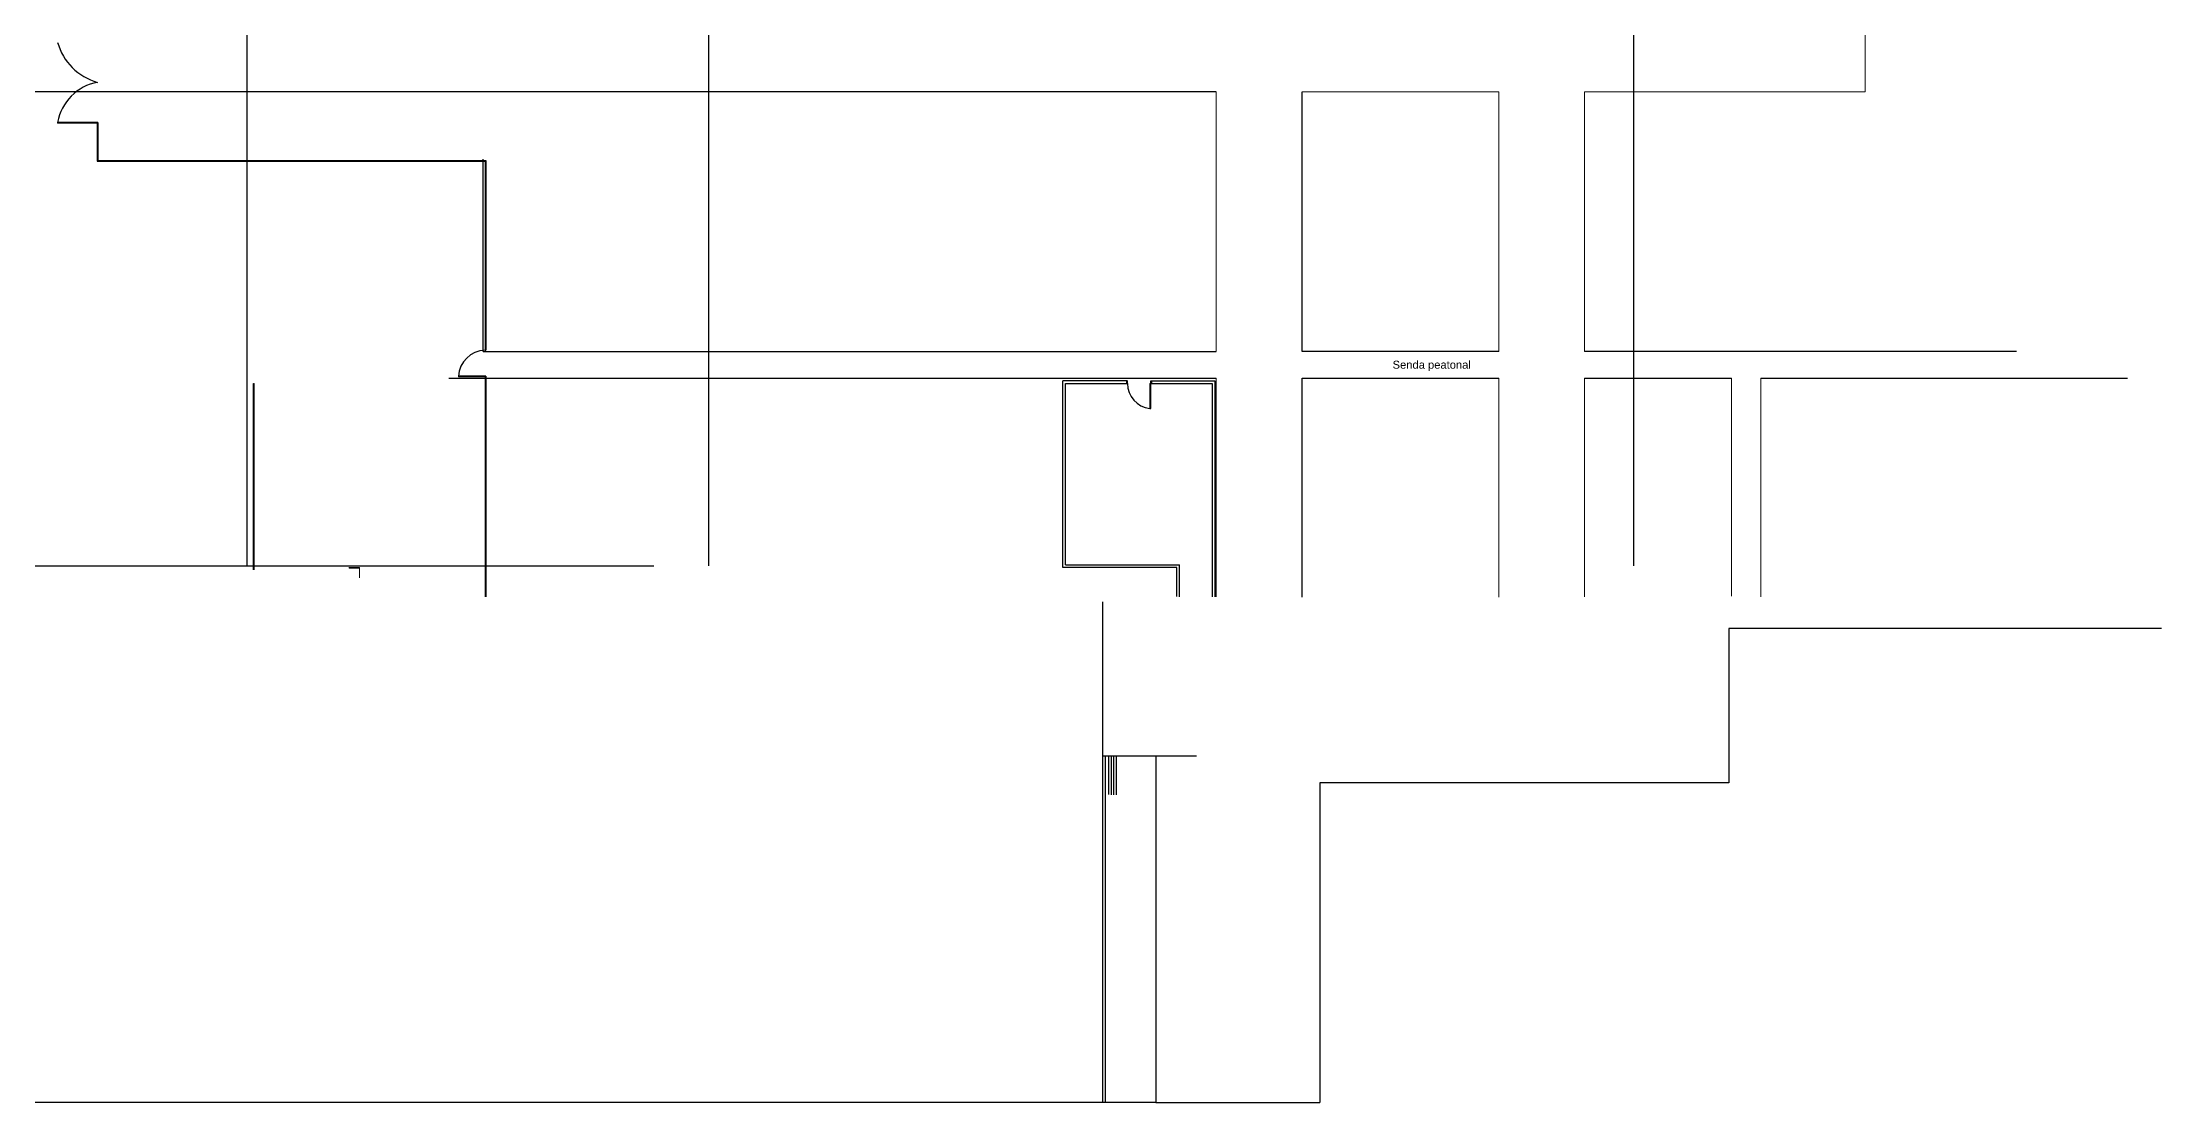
# Model space of a CAD drawing. Header units: millimetres. Extents: x 42 to 171, y 49 to 147.
# Drawn here: x 91.3 to 170.7, y 56 to 95.8 of the extents above; entities that cross this region are included whole.
import ezdxf

# ---------------------------------------------------------------- set-up
doc = ezdxf.new("R2010")
doc.units = ezdxf.units.MM
doc.linetypes.add('BORDER2', pattern=[0.875, 0.25, -0.125, 0.25, -0.125, 0, -0.125])
for name, color, linetype in [('Oficinas durlock', 7, 'Continuous'), ('Paredes_oficinas_P.B.', 6, 'Continuous'), ('Rejas', 1, 'Continuous'), ('Servicios', 7, 'BORDER2')]:
    doc.layers.add(name, color=color, linetype=linetype)
doc.layers.add('WH', color=7, linetype='Continuous', lineweight=0)
doc.styles.get("Standard").update_dxf_attribs({"font": 'txt.shx'})

msp = doc.modelspace()

# ---------------------------------------------------------------- linework, layer by layer
at = {"ltscale": 5}
for p, q in [((98.927335, 76.18827), (98.927335, 146.94627)), ((116.247335, 76.18827), (116.247335, 146.94627)), ((150.925335, 76.18827), (150.925335, 146.94627)), ((45.569335, 76.18827), (114.182822, 76.18827))]:
    msp.add_line(p, q, dxfattribs=at)
at = {"color": 252}
for p, q in [((135.270869, 93.968935), (87.111213, 93.968935)), ((138.486519, 84.222299), (138.486519, 93.968935)), ((107.781923, 84.222299), (107.781923, 91.43525)), ((107.781923, 84.222299), (135.270869, 84.222299)), ((145.864085, 84.222299), (138.486519, 84.222299)), ((165.277886, 84.222299), (149.079735, 84.222299)), ((106.493401, 83.222299), (135.270869, 83.222299)), ((138.486519, 75.007473), (138.486519, 83.222299)), ((138.486519, 83.222299), (145.864085, 83.222299)), ((149.079735, 83.222299), (154.591094, 83.222299)), ((155.691094, 83.222299), (169.441559, 83.222299))]:
    msp.add_line(p, q, dxfattribs=at)
at = {"layer": 'Oficinas durlock', "linetype": 'Continuous'}
for p, q in [((129.509951, 76.123854), (129.509951, 83.122299)), ((131.930418, 83.122299), (129.509951, 83.122299)), ((129.609951, 76.223797), (129.609951, 83.023797)), ((129.609951, 83.023797), (131.930418, 83.023797)), ((131.910919, 83.023815), (131.910919, 83.122318)), ((131.910919, 83.122318), (131.940919, 83.122318)), ((131.910919, 83.023797), (131.940919, 83.023797)), ((131.940919, 83.022318), (131.940919, 83.122318)), ((132.775418, 83.023797), (132.775418, 82.087301)), ((132.775418, 83.02376), (132.815418, 83.02376)), ((132.815418, 83.022281), (132.815418, 83.122299)), ((132.815418, 83.122299), (132.845418, 83.122299)), ((132.815418, 82.087301), (132.815418, 83.023797)), ((132.815418, 83.02376), (132.845418, 83.023797)), ((132.845418, 83.122299), (132.845416, 83.023797)), ((132.845418, 83.02639), (132.845418, 83.122299)), ((132.845418, 83.122299), (135.209951, 83.122299)), ((132.845418, 83.023797), (135.109951, 83.023797)), ((135.109951, 83.022299), (135.109951, 75.022299)), ((135.209951, 83.120802), (135.209951, 75.022299)), ((132.775418, 82.087301), (132.815418, 82.087301)), ((133.788714, 76.12364), (129.509951, 76.123854)), ((129.609951, 76.223797), (133.888714, 76.223797)), ((133.788714, 75.0372), (133.788714, 76.123641)), ((133.888714, 75.022299), (133.888714, 76.223797))]:
    msp.add_line(p, q, dxfattribs=at)
at = {"layer": 'Oficinas durlock'}
for q in [(134.794291, 83.122299), (135.109951, 83.122299)]:
    msp.add_line((132.845418, 83.122299), q, dxfattribs=at)
at = {"layer": 'Oficinas durlock', "linetype": 'Continuous'}
msp.add_arc((132.871874, 83.013305), 0.931014, 179.354312, 264.053312, dxfattribs=at)
at = {"layer": 'Paredes_oficinas_P.B.', "color": 252, "linetype": 'Continuous'}
msp.add_line((170.715767, 73.83137), (154.491045, 73.83137), dxfattribs=at)
msp.add_line((170.715767, 73.83137), (154.491045, 73.83137), dxfattribs=at)
at = {"layer": 'Paredes_oficinas_P.B.', "linetype": 'Continuous'}
for points in [[(131.001596, 74.83137), (131.001596, 69.045127)], [(134.53287, 69.045127), (131.001596, 69.045127)]]:
    msp.add_lwpolyline(points, dxfattribs=at)
at = {"layer": 'Paredes_oficinas_P.B.', "color": 252, "linetype": 'Continuous'}
msp.add_lwpolyline([(154.491045, 73.83137), (154.491045, 68.045127), (139.145834, 68.045127)], dxfattribs=at)
msp.add_lwpolyline([(154.491045, 73.83137), (154.491045, 68.045127), (139.145834, 68.045127)], dxfattribs=at)
msp.add_lwpolyline([(154.491045, 73.83137), (154.491045, 68.045127), (139.145834, 68.045127)], dxfattribs=at)
at = {"layer": 'Rejas', "linetype": 'ByBlock'}
for p, q in [((93.336871, 92.819886), (91.821797, 92.819886)), ((91.821797, 92.819886), (91.821797, 92.789886)), ((93.336871, 92.789886), (91.821797, 92.789886)), ((93.306871, 92.819886), (93.306871, 91.358935)), ((93.336871, 92.819886), (93.336871, 91.388935)), ((93.306871, 91.388935), (107.879739, 91.388935)), ((107.879739, 91.388935), (107.879739, 84.276456)), ((93.306871, 91.358935), (107.849739, 91.358935)), ((107.849739, 91.358935), (107.849739, 84.276456)), ((107.849739, 84.278018), (107.879739, 84.278018)), ((99.164537, 76.034444), (99.164537, 83.022299)), ((99.194537, 76.034444), (99.194537, 83.022299)), ((107.879739, 83.292447), (106.849739, 83.292447)), ((106.849739, 83.292447), (106.849739, 83.277447)), ((107.879739, 83.277447), (106.849739, 83.277447)), ((107.849739, 83.292447), (107.849739, 75.022299)), ((107.879739, 83.292447), (107.879739, 75.022299))]:
    msp.add_line(p, q, dxfattribs=at)
for points in [[(99.164537, 83.022299), (99.194537, 83.022299)], [(99.164537, 82.994028), (99.194537, 82.994028)]]:
    msp.add_lwpolyline(points, dxfattribs=at)
for centre, radius, start, end in [((93.897063, 96.395152), 2.153523, 195.493437, 254.506563), ((93.651272, 92.490411), 1.858906, 100.209114, 169.790886), ((107.908213, 83.218583), 1.061048, 93.159127, 176.00816)]:
    msp.add_arc(centre, radius, start, end, dxfattribs=at)
at = {"layer": 'Servicios', "color": 252, "linetype": 'ByBlock'}
for p, q in [((131.001596, 69.045127), (131.001596, 56.045127)), ((131.101596, 69.045127), (131.101596, 56.045127)), ((131.229306, 69.052436), (131.229306, 67.599452)), ((131.323175, 69.05055), (131.323175, 67.597566)), ((131.323175, 69.05055), (131.323175, 67.597566)), ((131.323175, 69.05055), (131.323175, 67.597566)), ((131.419257, 69.047014), (131.419257, 67.59403)), ((131.513126, 69.045127), (131.513126, 67.592144)), ((131.513126, 69.045127), (131.513126, 67.592144)), ((131.513126, 69.045127), (131.513126, 67.592144)), ((133.001596, 69.045127), (133.001596, 56.045127)), ((139.145834, 68.045127), (139.145834, 56.045127)), ((131.001596, 56.045127), (88.23814, 56.045127)), ((133.001596, 56.045127), (131.001596, 56.045127)), ((133.001596, 56.045127), (139.145834, 56.045127))]:
    msp.add_line(p, q, dxfattribs=at)
at = {"layer": 'WH', "color": 252}
for p, q in [((159.600452, 93.968935), (159.600452, 97.155933)), ((135.270869, 84.222299), (135.270869, 93.968935)), ((145.864085, 93.968935), (138.486519, 93.968935)), ((145.864085, 84.222299), (145.864085, 93.968935)), ((159.600452, 93.968935), (149.079735, 93.968935)), ((149.079735, 84.222299), (149.079735, 93.968935)), ((135.270869, 75.022299), (135.270869, 83.222299)), ((145.864085, 75.007473), (145.864085, 83.222299)), ((149.079735, 75.022299), (149.079735, 83.222299)), ((154.591094, 75.042875), (154.591094, 83.222299)), ((155.691094, 75.022299), (155.691094, 83.222299))]:
    msp.add_line(p, q, dxfattribs=at)
at = {"layer": 'WH', "color": 7}
for p, q in [((102.739623, 76.117228), (103.139623, 76.117228)), ((103.139623, 76.107228), (102.739623, 76.107228)), ((103.119623, 76.097228), (102.759623, 76.097228)), ((103.139623, 76.117228), (103.139623, 75.737228))]:
    msp.add_line(p, q, dxfattribs=at)

# ---------------------------------------------------------------- texts
at = {"layer": 'WH', "color": 2, "insert": (143.347999, 83.682132), "char_height": 0.3, "width": 3.058333, "attachment_point": 5}
msp.add_mtext('{\\fArial|b0|i0|c0|p34;Senda peatonal}', dxfattribs=at)

doc.saveas('drawing.dxf')
